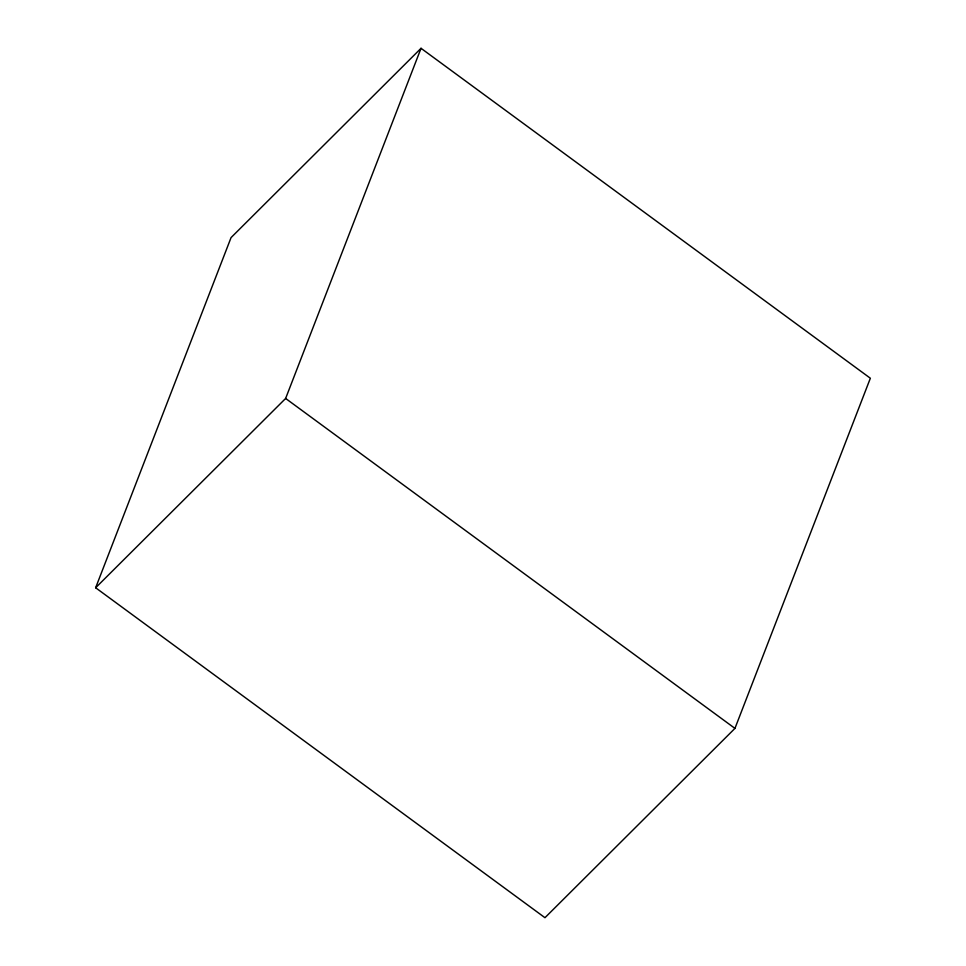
<?xml version="1.0" encoding="UTF-8"?>
<svg xmlns="http://www.w3.org/2000/svg" width="966" height="966" viewBox="0 0 966 966"><rect width="100%" height="100%" fill="white"/><g stroke="black" fill="none" stroke-linecap="round" stroke-linejoin="round"><path stroke-width="1.45" d="M95.646 587.763L231.055 237.612L421.031 48.3L870.354 378.237L734.945 728.388L544.969 917.7L95.646 587.763L285.634 398.451L421.031 48.3M285.634 398.451L734.945 728.388"/></g></svg>
